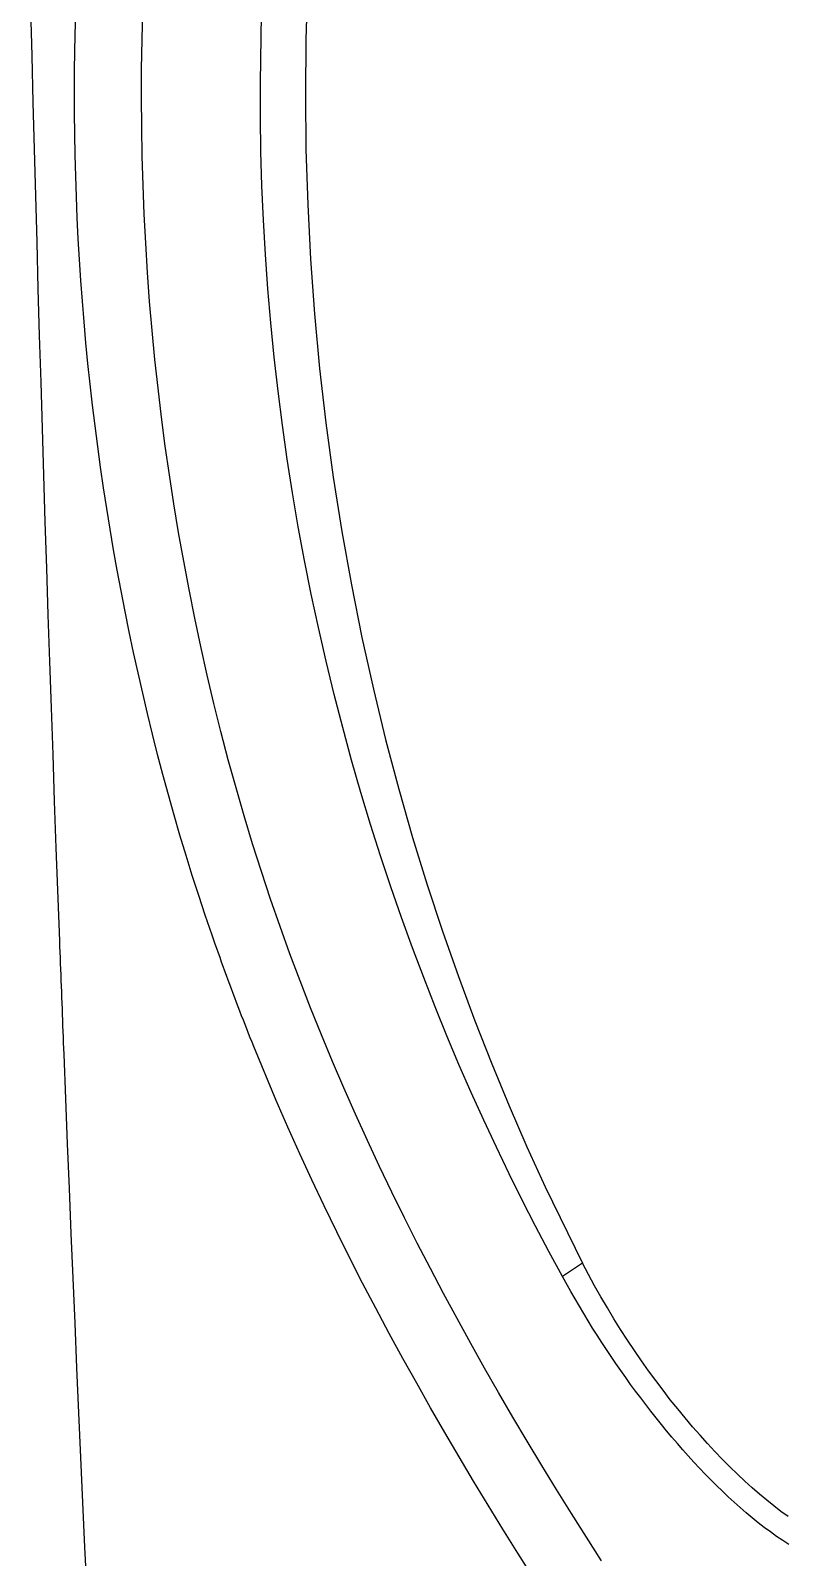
# Model space of a CAD drawing. Extents: x 528 to 612, y 649 to 778.
# Drawn here: x 531.78 to 534.96, y 688.85 to 695.28 of the extents above; entities that cross this region are included whole.
import ezdxf

# ---------------------------------------------------------------- set-up
doc = ezdxf.new("R2010")
doc.units = 0
doc.header["$MEASUREMENT"] = 0
doc.layers.add('1', color=4, linetype='Continuous')

# ---------------------------------------------------------------- blocks, each defined once
blk = doc.blocks.new('2010JETSETTER')
at = {"layer": '1', "color": 3, "linetype": 'Continuous'}
blk.add_line((5.8914, 19.7365), (5.8063, 19.68), dxfattribs=at)
for points in [[(4.7345, 25.1164), (4.7274, 24.8857), (4.7251, 24.6548), (4.7275, 24.424), (4.7348, 24.1932), (4.7467, 23.9626), (4.7635, 23.7324), (4.785, 23.5026), (4.8113, 23.2733), (4.8424, 23.0447), (4.8783, 22.8168), (4.9186, 22.5913), (4.963, 22.3701), (5.0111, 22.1532), (5.0628, 21.9406), (5.118, 21.7324), (5.1763, 21.5285), (5.2376, 21.3291), (5.3017, 21.1341), (5.3685, 20.9435), (5.4376, 20.7574), (5.5089, 20.5758), (5.5822, 20.3988), (5.6573, 20.2263), (5.734, 20.0584), (5.8914, 19.7365)], [(3.5691, 25.0141), (3.574, 24.818), (3.579, 24.622), (3.5841, 24.4259), (3.5894, 24.2299), (3.5948, 24.0338), (3.6003, 23.8378), (3.6059, 23.6417), (3.6117, 23.4457), (3.6175, 23.2496), (3.6236, 23.0536), (3.6297, 22.8576), (3.6359, 22.6616), (3.6423, 22.4656), (3.6488, 22.2696), (3.6555, 22.0736), (3.6622, 21.8776), (3.6691, 21.6816), (3.6761, 21.4856), (3.6905, 21.0937)], [(4.3326, 21.1177), (4.3041, 21.201), (4.2764, 21.2847), (4.2493, 21.3688), (4.223, 21.4531), (4.1975, 21.5377), (4.1727, 21.6226), (4.1488, 21.7077), (4.1257, 21.793), (4.1034, 21.8784), (4.0818, 21.9639), (4.0609, 22.0497), (4.0407, 22.1355), (4.0211, 22.2215), (4.0023, 22.3076), (3.9841, 22.3938), (3.9666, 22.4802), (3.9498, 22.5666), (3.9337, 22.6532), (3.9183, 22.7399), (3.9036, 22.8267), (3.8895, 22.9135), (3.8762, 23.0004), (3.8635, 23.0875), (3.8515, 23.1746), (3.8402, 23.2617), (3.8296, 23.3489), (3.8197, 23.4362), (3.8105, 23.5235), (3.802, 23.6109), (3.7942, 23.6984), (3.7871, 23.7859), (3.7807, 23.8735), (3.7749, 23.9612), (3.7699, 24.0489), (3.7655, 24.1367), (3.7618, 24.2246), (3.7589, 24.3125), (3.7566, 24.4005), (3.755, 24.4886), (3.754, 24.5768), (3.7538, 24.665), (3.7543, 24.7533), (3.7554, 24.8418), (3.7598, 25.0188)], [(5.971, 18.4834), (5.9073, 18.5832), (5.8441, 18.6834), (5.7816, 18.7841), (5.7197, 18.8853), (5.6585, 18.9869), (5.598, 19.0891), (5.5381, 19.1918), (5.4791, 19.2951), (5.4208, 19.3989), (5.3633, 19.5034), (5.3067, 19.6085), (5.2509, 19.7142), (5.196, 19.8206), (5.142, 19.9277), (5.089, 20.0355), (5.0369, 20.144), (4.9858, 20.2533), (4.9358, 20.3633), (4.8868, 20.4742), (4.8389, 20.5857), (4.7923, 20.698), (4.7469, 20.811), (4.7027, 20.9247), (4.66, 21.039), (4.6186, 21.1539), (4.5786, 21.2695), (4.54, 21.3856), (4.5029, 21.5023), (4.4673, 21.6195), (4.4333, 21.7372), (4.4008, 21.8553), (4.3699, 21.9739), (4.3405, 22.0928), (4.3123, 22.2121), (4.2855, 22.3317), (4.26, 22.4515), (4.2359, 22.5717), (4.2132, 22.6921), (4.1918, 22.8127), (4.1717, 22.9336), (4.1531, 23.0547), (4.1357, 23.1761), (4.1198, 23.2976), (4.1053, 23.4192), (4.0921, 23.5411), (4.0803, 23.663), (4.0699, 23.7851), (4.0609, 23.9073), (4.0533, 24.0296), (4.047, 24.152), (4.0421, 24.2745), (4.0386, 24.397), (4.0365, 24.5195), (4.0357, 24.642), (4.0363, 24.7646), (4.0415, 25.0096)], [(5.8063, 19.68), (5.7494, 19.7852), (5.6932, 19.8923), (5.6376, 20.0012), (5.5826, 20.112), (5.5285, 20.2246), (5.4752, 20.3391), (5.4227, 20.4554), (5.3712, 20.5735), (5.3207, 20.6935), (5.2712, 20.8152), (5.2228, 20.9388), (5.1756, 21.0641), (5.1295, 21.1913), (5.0848, 21.3202), (5.0414, 21.4509), (4.9993, 21.5834), (4.9587, 21.7176), (4.9196, 21.8536), (4.882, 21.9913), (4.846, 22.1308), (4.8119, 22.2711), (4.7798, 22.4118), (4.7496, 22.553), (4.7214, 22.6946), (4.6952, 22.8365), (4.671, 22.9788), (4.6488, 23.1214), (4.6285, 23.2643), (4.6102, 23.4075), (4.594, 23.5509), (4.5797, 23.6946), (4.5674, 23.8385), (4.5571, 23.9825), (4.5488, 24.1267), (4.5425, 24.2711), (4.5382, 24.4156), (4.536, 24.56), (4.5357, 24.7045), (4.5412, 24.9933)], [(3.6905, 21.0937), (3.6914, 21.0698), (3.6923, 21.046), (3.6932, 21.0222), (3.6941, 20.9983), (3.695, 20.9745), (3.6959, 20.9506), (3.6968, 20.9268), (3.6977, 20.903), (3.6986, 20.8791), (3.6995, 20.8553), (3.7005, 20.8315), (3.7014, 20.8076), (3.7023, 20.7838), (3.7032, 20.76), (3.7041, 20.7361), (3.705, 20.7123), (3.706, 20.6885), (3.7069, 20.6646), (3.7087, 20.617)], [(4.5084, 20.6481), (4.5009, 20.6667), (4.4935, 20.6852), (4.4861, 20.7038), (4.4788, 20.7224), (4.4715, 20.7411), (4.4642, 20.7597), (4.457, 20.7784), (4.4498, 20.7971), (4.4426, 20.8158), (4.4355, 20.8345), (4.4283, 20.8533), (4.4213, 20.8721), (4.4142, 20.8908), (4.4072, 20.9096), (4.4003, 20.9285), (4.3934, 20.9473), (4.3865, 20.9662), (4.3796, 20.985), (4.3728, 21.0039), (4.366, 21.0228), (4.3592, 21.0418), (4.3525, 21.0607), (4.3459, 21.0797), (4.3326, 21.1177)], [(5.6813, 18.4158), (5.6183, 18.516), (5.5558, 18.6167), (5.4939, 18.7178), (5.4325, 18.8194), (5.3717, 18.9215), (5.3116, 19.0242), (5.2521, 19.1274), (5.1934, 19.2312), (5.1353, 19.3357), (5.0781, 19.4408), (5.0216, 19.5466), (4.966, 19.6531), (4.9112, 19.7604), (4.8573, 19.8684), (4.8044, 19.9773), (4.7524, 20.087), (4.7014, 20.1975), (4.6515, 20.3089), (4.6026, 20.4212), (4.5084, 20.6481)], [(3.7087, 20.617), (3.7161, 20.4282), (3.7237, 20.2395), (3.7313, 20.0508), (3.7391, 19.862), (3.7469, 19.6733), (3.7549, 19.4846), (3.763, 19.2959), (3.7712, 19.1073), (3.7796, 18.9186), (3.788, 18.7299), (3.7966, 18.5412), (3.8053, 18.3526), (3.8141, 18.1639), (3.823, 17.9753), (3.832, 17.7867), (3.8412, 17.598), (3.8504, 17.4094), (3.8598, 17.2208), (3.8789, 16.8436)], [(6.7552, 18.6704), (6.7257, 18.6919), (6.6958, 18.7147), (6.6656, 18.7389), (6.635, 18.7644), (6.6043, 18.7913), (6.5733, 18.8193), (6.5421, 18.8486), (6.5108, 18.8791), (6.4795, 18.9107), (6.448, 18.9435), (6.4165, 18.9774), (6.3851, 19.0123), (6.3537, 19.0483), (6.3224, 19.0852), (6.2912, 19.1231), (6.2602, 19.162), (6.2294, 19.2017), (6.1989, 19.2424), (6.1687, 19.2838), (6.1387, 19.3261), (6.1092, 19.3691), (6.08, 19.4129), (6.0513, 19.4574), (6.023, 19.5026), (5.9954, 19.5484), (5.9683, 19.5947), (5.9419, 19.6416), (5.8914, 19.7365)], [(6.7587, 18.5521), (6.7329, 18.569), (6.707, 18.5867), (6.6812, 18.6052), (6.6555, 18.6244), (6.6299, 18.6443), (6.6043, 18.6649), (6.5789, 18.6861), (6.5537, 18.7079), (6.5287, 18.7303), (6.5038, 18.7531), (6.4792, 18.7765), (6.4548, 18.8003), (6.4305, 18.8245), (6.4065, 18.8491), (6.3827, 18.8741), (6.3592, 18.8994), (6.3359, 18.9251), (6.3127, 18.9511), (6.2899, 18.9774), (6.2672, 19.004), (6.2447, 19.0308), (6.2225, 19.058), (6.2004, 19.0855), (6.1786, 19.1132), (6.157, 19.1412), (6.1355, 19.1694), (6.1143, 19.1978), (6.0933, 19.2265), (6.0725, 19.2554), (6.052, 19.2846), (6.0316, 19.3139), (6.0115, 19.3434), (5.9917, 19.3731), (5.972, 19.403), (5.9526, 19.4331), (5.9335, 19.4633), (5.9146, 19.4938), (5.8959, 19.5244), (5.8775, 19.5552), (5.8593, 19.5862), (5.8414, 19.6173), (5.8063, 19.68)]]:
    blk.add_lwpolyline(points, dxfattribs=at)

msp = doc.modelspace()

# ---------------------------------------------------------------- block references
at = {"layer": '1'}
msp.add_blockref('2010JETSETTER', (528.2128, 670.3522), dxfattribs=at)

doc.saveas('drawing.dxf')
